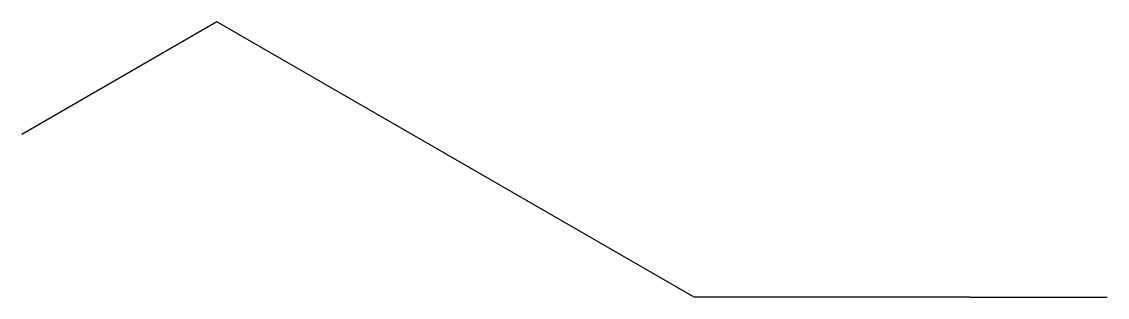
# Model space of a CAD drawing. Header units: inches. Extents: x 108 to 325, y 100 to 155.
import ezdxf

# ---------------------------------------------------------------- set-up
doc = ezdxf.new("R2010")
doc.units = ezdxf.units.IN
doc.header["$MEASUREMENT"] = 0

msp = doc.modelspace()

# ---------------------------------------------------------------- linework, layer by layer
for p, q in [((147.24, 155), (108.27, 132.5)), ((242.5, 100), (147.24, 155)), ((297.5, 100), (242.5, 100)), ((297.5, 100), (325, 100))]:
    msp.add_line(p, q)

doc.saveas('drawing.dxf')
